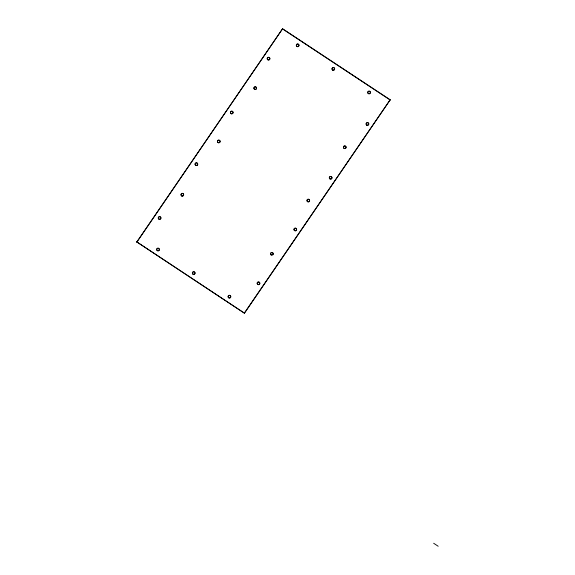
<?xml version="1.0" encoding="UTF-8"?>
<svg xmlns="http://www.w3.org/2000/svg" width="575" height="575" viewBox="0 0 575 575"><rect width="100%" height="100%" fill="white"/><g stroke="black" fill="none" stroke-linecap="round" stroke-linejoin="round"><path stroke-width="0.86" d="M136.814 241.924L282.577 28.75L390.181 99.798L244.468 313.202L136.814 241.924L244.468 313.202M136.864 242.154L282.577 28.75M244.411 312.973L390.181 99.798M282.634 28.98L390.231 100.028M433.658 543.26L438.186 546.25M295.241 230.877A1.315 1.294 -13.6 0 1 294.192 228.965A1.315 1.294 -13.6 0 1 296.398 228.814A1.315 1.294 -13.6 0 1 295.586 230.855M330.244 179.127A1.315 1.294 -13.6 0 1 329.583 177.186A1.315 1.294 -13.6 0 1 331.667 177.05A1.315 1.294 -13.6 0 1 331.243 179.062M159.189 219.334A1.315 1.294 -13.6 0 1 158.599 217.3A1.315 1.294 -13.6 0 1 160.748 217.436A1.315 1.294 -13.6 0 1 159.864 219.377M197.002 165.435A1.315 1.294 -13.6 0 1 195.141 164.529A1.315 1.294 -13.6 0 1 196.521 162.984A1.315 1.294 -13.6 0 1 197.671 164.694M197.513 164.996A1.315 1.294 -13.6 0 1 197.29 165.248M269.438 59.735A1.315 1.294 -13.6 0 1 267.31 59.132A1.315 1.294 -13.6 0 1 268.784 57.486A1.315 1.294 -13.6 0 1 269.661 59.484M309.652 200.747A1.315 1.294 -13.6 0 1 307.704 201.796A1.315 1.294 -13.6 0 1 307.575 199.626A1.315 1.294 -13.6 0 1 309.63 200.409M368.108 93.438A1.315 1.294 -13.6 0 1 368.74 91.339A1.315 1.294 -13.6 0 1 370.393 92.776A1.315 1.294 -13.6 0 1 368.359 93.66M344.691 148.659A1.315 1.294 -13.6 0 1 343.634 146.747A1.315 1.294 -13.6 0 1 345.848 146.603A1.315 1.294 -13.6 0 1 345.029 148.638M194.594 274.167A1.315 1.294 -13.6 0 1 192.474 273.556A1.315 1.294 -13.6 0 1 193.94 271.918A1.315 1.294 -13.6 0 1 194.824 273.908M271.163 255.034A1.315 1.294 -13.6 0 1 270.882 253.151A1.315 1.294 -13.6 0 1 272.816 253.022A1.315 1.294 -13.6 0 1 272.758 254.933M254.818 89.477A1.315 1.294 -13.6 0 1 254.164 87.537A1.315 1.294 -13.6 0 1 256.242 87.4A1.315 1.294 -13.6 0 1 255.825 89.413M230.331 297.757A1.315 1.294 -13.6 0 1 228.203 297.153A1.315 1.294 -13.6 0 1 229.677 295.507A1.315 1.294 -13.6 0 1 230.553 297.505M158.908 250.599A1.315 1.294 -13.6 0 1 156.788 249.996A1.315 1.294 -13.6 0 1 158.254 248.35A1.315 1.294 -13.6 0 1 159.138 250.348M258.096 284.639A1.315 1.294 -13.6 0 0 259.814 283.159A1.315 1.294 -13.6 0 0 257.665 282.447A1.315 1.294 -13.6 0 0 258.096 284.639M367.051 125.3A1.315 1.294 -13.6 0 0 368.769 123.819A1.315 1.294 -13.6 0 0 366.62 123.1A1.315 1.294 -13.6 0 0 367.051 125.3M231.337 113.821A1.315 1.294 -13.6 0 0 233.055 112.341A1.315 1.294 -13.6 0 0 230.906 111.629A1.315 1.294 -13.6 0 0 231.337 113.821M181.88 195.838A1.315 1.294 -13.6 0 0 183.597 194.357A1.315 1.294 -13.6 0 0 181.448 193.638A1.315 1.294 -13.6 0 0 181.88 195.838M181.937 196.068A1.315 1.294 -13.6 0 0 183.655 194.587A1.315 1.294 -13.6 0 0 181.506 193.868A1.315 1.294 -13.6 0 0 181.937 196.068M307.855 201.66A1.315 1.294 -13.6 0 0 309.573 200.179A1.315 1.294 -13.6 0 0 307.424 199.467A1.315 1.294 -13.6 0 0 307.855 201.66M368.611 93.581A1.315 1.294 -13.6 0 0 370.336 92.101A1.315 1.294 -13.6 0 0 368.187 91.382A1.315 1.294 -13.6 0 0 368.611 93.581M344.296 148.364A1.315 1.294 -13.6 0 0 346.013 146.891A1.315 1.294 -13.6 0 0 343.864 146.172A1.315 1.294 -13.6 0 0 344.296 148.364M297.196 46.424A1.315 1.294 -13.6 0 0 298.914 44.943A1.315 1.294 -13.6 0 0 296.765 44.225A1.315 1.294 -13.6 0 0 297.196 46.424M297.253 46.654A1.315 1.294 -13.6 0 0 298.971 45.173A1.315 1.294 -13.6 0 0 296.822 44.455A1.315 1.294 -13.6 0 0 297.253 46.654M332.882 69.985A1.315 1.294 -13.6 0 0 334.6 68.504A1.315 1.294 -13.6 0 0 332.451 67.785A1.315 1.294 -13.6 0 0 332.882 69.985M332.939 70.215A1.315 1.294 -13.6 0 0 334.657 68.734A1.315 1.294 -13.6 0 0 332.508 68.015A1.315 1.294 -13.6 0 0 332.939 70.215M193.25 274.189A1.315 1.294 -13.6 0 0 194.968 272.708A1.315 1.294 -13.6 0 0 192.819 271.989A1.315 1.294 -13.6 0 0 193.25 274.189M271.414 254.955A1.315 1.294 -13.6 0 0 273.132 253.474A1.315 1.294 -13.6 0 0 270.983 252.756A1.315 1.294 -13.6 0 0 271.414 254.955M254.761 89.247A1.315 1.294 -13.6 0 0 256.486 87.774A1.315 1.294 -13.6 0 0 254.337 87.055A1.315 1.294 -13.6 0 0 254.761 89.247M228.987 297.785A1.315 1.294 -13.6 0 0 230.704 296.305A1.315 1.294 -13.6 0 0 228.555 295.586A1.315 1.294 -13.6 0 0 228.987 297.785M157.564 250.628A1.315 1.294 -13.6 0 0 159.282 249.147A1.315 1.294 -13.6 0 0 157.133 248.429A1.315 1.294 -13.6 0 0 157.564 250.628M330.187 178.904A1.315 1.294 -13.6 0 0 331.904 177.423A1.315 1.294 -13.6 0 0 329.755 176.705A1.315 1.294 -13.6 0 0 330.187 178.904M258.038 284.417A1.315 1.294 -13.6 0 0 259.763 282.936A1.315 1.294 -13.6 0 0 257.614 282.217A1.315 1.294 -13.6 0 0 258.038 284.417M294.853 230.582A1.315 1.294 -13.6 0 0 296.571 229.102A1.315 1.294 -13.6 0 0 294.422 228.383A1.315 1.294 -13.6 0 0 294.853 230.582M366.994 125.07A1.315 1.294 -13.6 0 0 368.719 123.589A1.315 1.294 -13.6 0 0 366.57 122.87A1.315 1.294 -13.6 0 0 366.994 125.07M159.131 219.104A1.315 1.294 -13.6 0 0 160.856 217.63A1.315 1.294 -13.6 0 0 158.707 216.912A1.315 1.294 -13.6 0 0 159.131 219.104M195.946 165.277A1.315 1.294 -13.6 0 0 197.663 163.796A1.315 1.294 -13.6 0 0 195.514 163.077A1.315 1.294 -13.6 0 0 195.946 165.277M231.279 113.598A1.315 1.294 -13.6 0 0 232.997 112.118A1.315 1.294 -13.6 0 0 230.848 111.399A1.315 1.294 -13.6 0 0 231.279 113.598M268.094 59.764A1.315 1.294 -13.6 0 0 269.812 58.283A1.315 1.294 -13.6 0 0 267.662 57.565A1.315 1.294 -13.6 0 0 268.094 59.764M218.32 142.542A1.315 1.294 -13.6 0 0 220.038 141.062A1.315 1.294 -13.6 0 0 217.896 140.35A1.315 1.294 -13.6 0 0 218.32 142.542M218.378 142.772A1.315 1.294 -13.6 0 0 220.096 141.292A1.315 1.294 -13.6 0 0 217.947 140.573A1.315 1.294 -13.6 0 0 218.378 142.772"/></g></svg>
